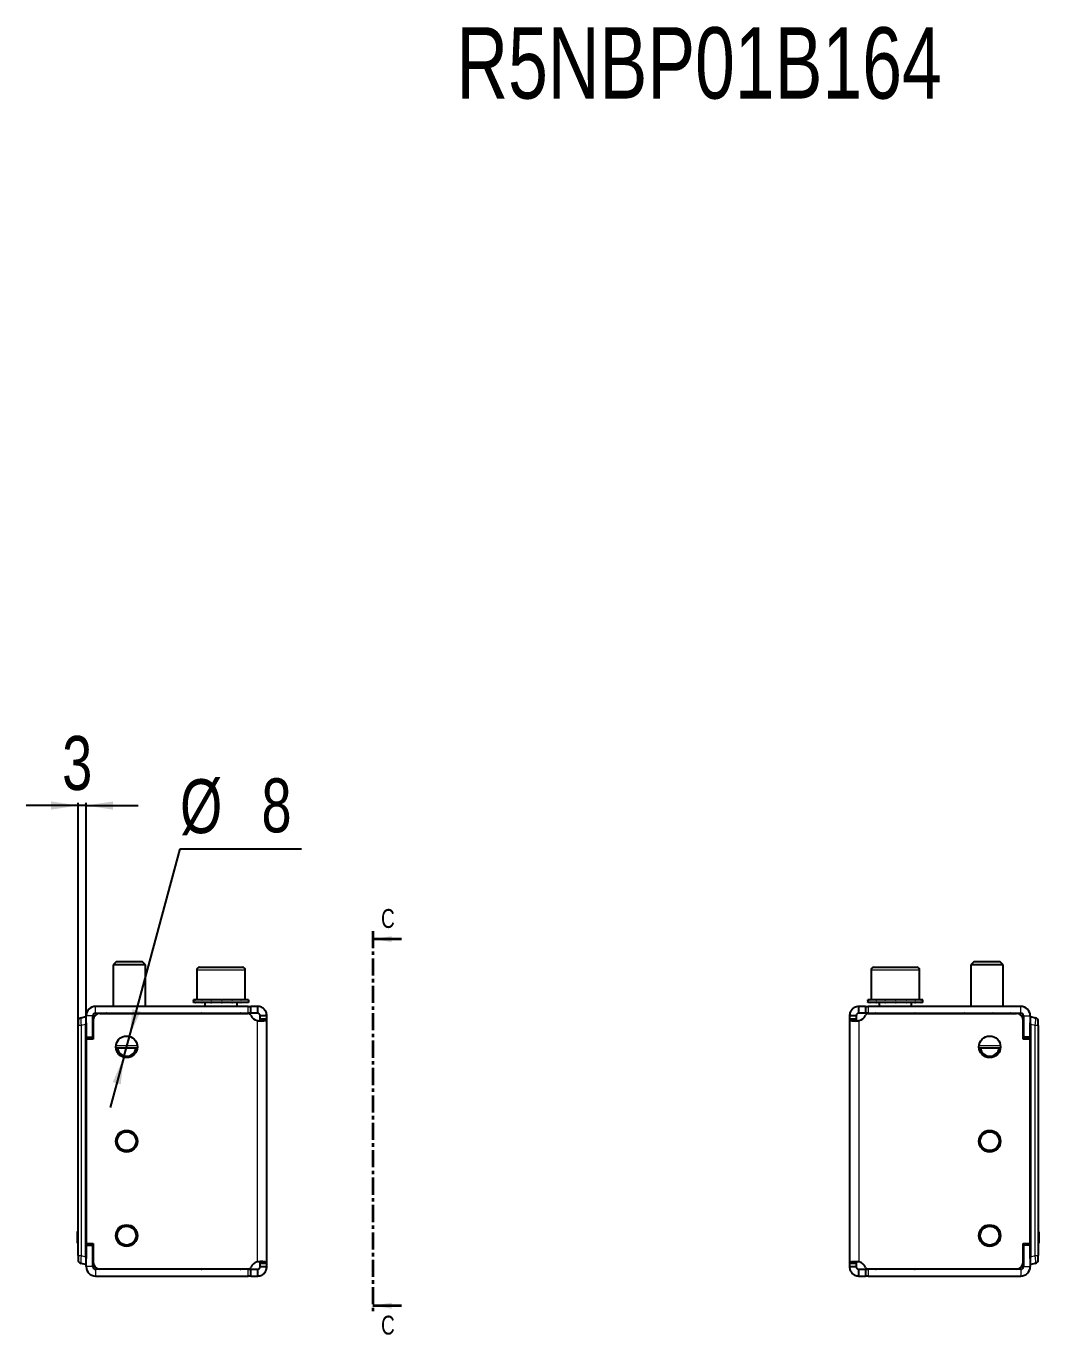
# Model space of a CAD drawing. Header units: millimetres. Extents: x -438 to 5180, y -470 to 658.
# Drawn here: x 1942.8 to 2318.2, y 173.1 to 658.5 of the extents above; entities that cross this region are included whole.
import ezdxf

# ---------------------------------------------------------------- set-up
doc = ezdxf.new("R2010")
doc.units = ezdxf.units.MM
doc.linetypes.add('CENTER', pattern=[10.16, 6.35, -1.27, 1.27, -1.27])
doc.layers.add('FORMAT', color=7, linetype='Continuous')
doc.styles.add('SLDTEXTSTYLE0', font='TXT', dxfattribs={"width": 0.75})
doc.dimstyles.new('SLDDIMSTYLE1', dxfattribs={"dimtxt": 20, "dimasz": 10, "dimexe": 0, "dimexo": 0.0625, "dimgap": 5, "dimtad": 2, "dimdec": 1, "dimrnd": 1e-09, "dimzin": 12, "dimdsep": 46, "dimtxsty": 'SLDTEXTSTYLE0', "dimsah": 1, "dimcen": 0.09, "dimadec": 0, "dimazin": 3, "dimtfac": 1, "dimtmove": 0, "dimatfit": 0, "dimfxl": 0, "dimfrac": 2, "dimtolj": 1, "dimtzin": 12, "dimarcsym": 0})
doc.dimstyles.new('SLDDIMSTYLE2', dxfattribs={"dimtxt": 20, "dimasz": 10, "dimexe": 0, "dimexo": 0.0625, "dimgap": 5, "dimtad": 0, "dimtih": 1, "dimtoh": 1, "dimdec": 1, "dimrnd": 1e-09, "dimzin": 12, "dimdsep": 46, "dimtxsty": 'SLDTEXTSTYLE0', "dimsah": 1, "dimcen": 0, "dimadec": 0, "dimazin": 3, "dimtfac": 1, "dimtmove": 0, "dimatfit": 3, "dimfxl": 0, "dimfrac": 2, "dimtolj": 1, "dimtzin": 12, "dimarcsym": 0})

# ---------------------------------------------------------------- blocks, each defined once
blk = doc.blocks.new('_D_4')
at = {"layer": 'FORMAT'}
for p, q in [((1962.01, 369.45), (1942.77, 369.45)), ((1962.01, 287.86), (1962.01, 370.45)), ((1965.01, 369.45), (1962.01, 369.45)), ((1965.01, 282.86), (1965.01, 370.45)), ((1965.01, 369.45), (1984.24, 369.45))]:
    blk.add_line(p, q, dxfattribs=at)
for points in [[(1962.01, 369.45), (1952.01, 370.99), (1952.01, 367.91)], [(1965.01, 369.45), (1975.01, 367.91), (1975.01, 370.99)]]:
    blk.add_solid(points, dxfattribs=at)
at = {"layer": 'FORMAT', "insert": (1956.12, 395.23), "char_height": 20, "attachment_point": 1, "style": 'SLDTEXTSTYLE0'}
blk.add_mtext('3', dxfattribs=at)
blk = doc.blocks.new('_D_5')
at = {"layer": 'FORMAT'}
for p, q in [((1981.05, 283.81), (1999.85, 353.42)), ((1999.85, 353.42), (2044.79, 353.42)), ((1978.96, 276.09), (1981.05, 283.81)), ((1978.96, 276.09), (1973.95, 257.52))]:
    blk.add_line(p, q, dxfattribs=at)
for points in [[(1981.05, 283.81), (1985.14, 293.06), (1982.17, 293.86)], [(1978.96, 276.09), (1974.87, 266.83), (1977.84, 266.03)]]:
    blk.add_solid(points, dxfattribs=at)
at = {"layer": 'FORMAT', "char_height": 20, "attachment_point": 1, "style": 'SLDTEXTSTYLE0'}
for s, insert in [('%%c', (1999.85, 379.2)), ('8', (2030.01, 379.51))]:
    blk.add_mtext(s, dxfattribs=dict(at, insert=insert))

msp = doc.modelspace()

# ---------------------------------------------------------------- linework, layer by layer
at = {"color": 7, "linetype": 'CENTER', "lineweight": 35}
msp.add_line((2071.3, 322.91), (2071.3, 180.96), dxfattribs=at)
at = {"color": 7, "linetype": 'Continuous', "lineweight": 35}
for p, q in [((2081.94, 319.91), (2071.3, 319.91)), ((2081.94, 183.96), (2071.3, 183.96))]:
    msp.add_line(p, q, dxfattribs=at)
at = {"color": 7, "linetype": 'Continuous', "lineweight": 25}
for p, q in [((1976.08, 311.45), (1975.01, 310.37)), ((1985.93, 311.45), (1976.08, 311.45)), ((1987.01, 310.37), (1985.93, 311.45)), ((2294.08, 311.45), (2293.01, 310.37)), ((2303.93, 311.45), (2294.08, 311.45)), ((2305.01, 310.37), (2303.93, 311.45)), ((1975.01, 310.37), (1975.01, 294.95)), ((1987.01, 310.37), (1975.01, 310.37)), ((1987.01, 294.95), (1987.01, 310.37)), ((2006.01, 308.45), (2006.01, 297.45)), ((2007.01, 309.45), (2023.01, 309.45)), ((2024.01, 297.45), (2024.01, 308.45)), ((2256.01, 308.45), (2256.01, 297.45)), ((2257.01, 309.45), (2273.01, 309.45)), ((2274.01, 297.45), (2274.01, 308.45)), ((2293.01, 310.37), (2293.01, 294.95)), ((2305.01, 310.37), (2293.01, 310.37)), ((2305.01, 294.95), (2305.01, 310.37)), ((2004.76, 297.45), (2004.76, 296.45)), ((2004.76, 297.45), (2004.76, 297.2)), ((2005.59, 297.45), (2004.76, 297.45)), ((2004.76, 297.45), (2004.76, 297.45)), ((2004.76, 296.45), (2004.76, 296.7)), ((2005.59, 296.45), (2004.76, 296.45)), ((2004.76, 296.45), (2004.76, 296.45)), ((2005.59, 297.45), (2005.69, 297.45)), ((2005.59, 296.45), (2005.69, 296.45)), ((2005.69, 297.45), (2005.69, 297.2)), ((2007.86, 297.45), (2005.69, 297.45)), ((2005.69, 296.45), (2005.69, 296.7)), ((2007.86, 296.45), (2005.69, 296.45)), ((2007.86, 297.45), (2008.04, 297.45)), ((2007.86, 296.45), (2008.04, 296.45)), ((2008.04, 297.45), (2008.04, 297.2)), ((2011.21, 297.45), (2008.04, 297.45)), ((2008.04, 296.45), (2008.04, 296.7)), ((2011.21, 296.45), (2008.04, 296.45)), ((2009.01, 296.45), (2009.01, 294.95)), ((2011.21, 297.45), (2011.45, 297.45)), ((2011.21, 296.45), (2011.45, 296.45)), ((2011.45, 297.45), (2011.45, 297.2)), ((2015.15, 297.45), (2011.45, 297.45)), ((2011.45, 296.45), (2011.45, 296.7)), ((2015.15, 296.45), (2011.45, 296.45)), ((2015.14, 297.45), (2015.4, 297.45)), ((2015.15, 297.45), (2015.22, 297.45)), ((2015.15, 296.45), (2015.3, 296.45)), ((2015.3, 296.45), (2015.4, 296.45)), ((2015.35, 297.45), (2015.4, 297.45)), ((2015.4, 297.45), (2015.4, 297.2)), ((2019.06, 297.45), (2015.4, 297.45)), ((2015.4, 296.45), (2015.4, 296.7)), ((2019.06, 296.45), (2015.4, 296.45)), ((2019.06, 297.45), (2019.29, 297.45)), ((2019.06, 296.45), (2019.29, 296.45)), ((2019.29, 297.45), (2019.29, 297.2)), ((2022.35, 297.45), (2019.29, 297.45)), ((2019.29, 296.45), (2019.29, 296.7)), ((2022.35, 296.45), (2019.29, 296.45)), ((2021.01, 294.95), (2021.01, 296.45)), ((2022.35, 297.45), (2022.52, 297.45)), ((2022.35, 296.45), (2022.52, 296.45)), ((2022.52, 297.45), (2022.52, 297.2)), ((2024.53, 297.45), (2022.52, 297.45)), ((2022.52, 296.45), (2022.52, 296.7)), ((2024.53, 296.45), (2022.52, 296.45)), ((2024.53, 297.45), (2024.62, 297.45)), ((2024.53, 296.45), (2024.62, 296.45)), ((2024.62, 297.45), (2024.62, 297.2)), ((2025.25, 297.45), (2024.62, 297.45)), ((2024.62, 296.45), (2024.62, 296.7)), ((2025.25, 296.45), (2024.62, 296.45)), ((2025.26, 296.45), (2025.26, 297.45)), ((2254.76, 297.45), (2254.76, 296.45)), ((2254.76, 297.45), (2254.76, 297.2)), ((2255.56, 297.45), (2254.76, 297.45)), ((2254.76, 297.45), (2254.76, 297.45)), ((2254.76, 296.45), (2254.76, 296.7)), ((2255.56, 296.45), (2254.76, 296.45)), ((2254.76, 296.45), (2254.76, 296.45)), ((2255.56, 297.45), (2255.65, 297.45)), ((2255.56, 296.45), (2255.65, 296.45)), ((2255.65, 297.45), (2255.65, 297.2)), ((2257.79, 297.45), (2255.65, 297.45)), ((2255.65, 296.45), (2255.65, 296.7)), ((2257.79, 296.45), (2255.65, 296.45)), ((2257.79, 297.45), (2257.97, 297.45)), ((2257.79, 296.45), (2257.97, 296.45)), ((2257.97, 297.45), (2257.97, 297.2)), ((2261.13, 297.45), (2257.97, 297.45)), ((2257.97, 296.45), (2257.97, 296.7)), ((2261.13, 296.45), (2257.97, 296.45)), ((2259.01, 296.45), (2259.01, 294.95)), ((2261.13, 297.45), (2261.36, 297.45)), ((2261.13, 296.45), (2261.36, 296.45)), ((2261.36, 297.45), (2261.36, 297.2)), ((2265.06, 297.45), (2261.36, 297.45)), ((2261.36, 296.45), (2261.36, 296.7)), ((2265.06, 296.45), (2261.36, 296.45)), ((2265.06, 297.45), (2265.14, 297.45)), ((2265.06, 296.45), (2265.23, 296.45)), ((2265.23, 296.45), (2265.31, 296.45)), ((2265.27, 297.45), (2265.31, 297.45)), ((2265.31, 297.45), (2265.31, 297.2)), ((2268.98, 297.45), (2265.31, 297.45)), ((2265.31, 296.45), (2265.31, 296.7)), ((2268.98, 296.45), (2265.31, 296.45)), ((2268.98, 297.45), (2269.2, 297.45)), ((2268.98, 296.45), (2269.2, 296.45)), ((2269.2, 297.45), (2269.2, 297.2)), ((2272.29, 297.45), (2269.2, 297.45)), ((2269.2, 296.45), (2269.2, 296.7)), ((2272.29, 296.45), (2269.2, 296.45)), ((2271.01, 294.95), (2271.01, 296.45)), ((2272.29, 297.45), (2272.46, 297.45)), ((2272.29, 296.45), (2272.46, 296.45)), ((2272.46, 297.45), (2272.46, 297.2)), ((2274.49, 297.45), (2272.46, 297.45)), ((2272.46, 296.45), (2272.46, 296.7)), ((2274.49, 296.45), (2272.46, 296.45)), ((2274.49, 297.45), (2274.59, 297.45)), ((2274.49, 296.45), (2274.59, 296.45)), ((2274.59, 297.45), (2274.59, 297.2)), ((2275.26, 297.45), (2274.59, 297.45)), ((2274.59, 296.45), (2274.59, 296.7)), ((2275.26, 296.45), (2274.59, 296.45)), ((2275.26, 296.45), (2275.26, 297.45)), ((1965.01, 283.5), (1965.01, 291.45)), ((1967.51, 283.5), (1967.51, 291.45)), ((2025.1, 294.95), (1968.51, 294.95)), ((1968.51, 292.45), (2025.1, 292.45)), ((1970.11, 292.35), (2025.08, 292.35)), ((1970.76, 292.45), (1970.76, 292.35)), ((1971.05, 292.45), (1971.05, 292.35)), ((1972.73, 292.45), (1972.73, 292.35)), ((1975.68, 292.45), (1975.68, 292.35)), ((1979.44, 292.45), (1979.44, 292.35)), ((1983.43, 292.45), (1983.43, 292.35)), ((1987.06, 292.45), (1987.06, 292.35)), ((1989.76, 292.45), (1989.76, 292.35)), ((1991.13, 292.45), (1991.13, 292.35)), ((1991.26, 292.35), (1991.26, 292.45)), ((2025.1, 294.95), (2026.1, 294.95)), ((2026.1, 292.45), (2025.1, 292.45)), ((2026.1, 292.45), (2026.1, 294.95)), ((2028.51, 294.95), (2026.1, 294.95)), ((2028.51, 292.45), (2026.1, 292.45)), ((2028.51, 294.95), (2028.51, 292.45)), ((2032.01, 291.45), (2029.51, 291.45)), ((2029.51, 290.23), (2029.51, 291.45)), ((2032.01, 290.23), (2032.01, 291.45)), ((2250.51, 291.45), (2248.01, 291.45)), ((2248.01, 291.45), (2248.01, 290.23)), ((2250.51, 291.45), (2250.51, 290.23)), ((2251.51, 292.45), (2251.26, 292.42)), ((2251.51, 292.45), (2251.51, 294.95)), ((2253.91, 294.95), (2251.51, 294.95)), ((2253.91, 292.45), (2251.51, 292.45)), ((2253.91, 294.95), (2253.91, 292.45)), ((2253.91, 294.95), (2254.91, 294.95)), ((2254.91, 292.45), (2253.91, 292.45)), ((2311.51, 294.95), (2254.91, 294.95)), ((2254.91, 292.45), (2311.51, 292.45)), ((2254.93, 292.35), (2309.91, 292.35)), ((2288.76, 292.45), (2288.76, 292.35)), ((2289.05, 292.45), (2289.05, 292.35)), ((2290.73, 292.45), (2290.73, 292.35)), ((2293.68, 292.45), (2293.68, 292.35)), ((2297.44, 292.45), (2297.44, 292.35)), ((2301.43, 292.45), (2301.43, 292.35)), ((2305.06, 292.45), (2305.06, 292.35)), ((2307.76, 292.45), (2307.76, 292.35)), ((2309.13, 292.45), (2309.13, 292.35)), ((2309.26, 292.35), (2309.26, 292.45)), ((2312.51, 291.45), (2312.51, 283.5)), ((2315.01, 291.45), (2315.01, 283.5)), ((1962.01, 289.3), (1962.01, 287.85)), ((1962.01, 213.4), (1962.01, 287.85)), ((1963.12, 290.74), (1964.81, 291.2)), ((1964.81, 291.2), (1965.01, 291.2)), ((1964.81, 288.3), (1964.81, 202.1)), ((1965.01, 288.92), (1965.01, 201.47)), ((1967.61, 289.85), (1967.61, 282.85)), ((2032.01, 290.23), (2029.51, 290.23)), ((2032.01, 199.67), (2032.01, 290.23)), ((2248.01, 290.23), (2248.01, 199.67)), ((2250.51, 290.23), (2248.01, 290.23)), ((2312.41, 282.85), (2312.41, 289.85)), ((2315.01, 291.2), (2315.21, 291.2)), ((2315.01, 201.47), (2315.01, 288.92)), ((2315.21, 291.2), (2316.89, 290.74)), ((2315.21, 202.1), (2315.21, 288.3)), ((2318.01, 287.85), (2318.01, 289.3)), ((2318.01, 287.85), (2318.01, 213.4)), ((1965.01, 283.5), (1967.51, 283.5)), ((1965.01, 207.05), (1965.01, 282.85)), ((1967.61, 282.85), (1965.01, 282.85)), ((1967.61, 284.43), (1967.51, 284.21)), ((2312.41, 284.43), (2312.51, 284.21)), ((2315.01, 282.85), (2312.41, 282.85)), ((2315.01, 283.5), (2312.51, 283.5)), ((2315.01, 282.85), (2315.01, 207.05)), ((1983.97, 279.45), (1976.04, 279.45)), ((2303.97, 279.45), (2296.04, 279.45)), ((1961.81, 211.45), (1962.01, 211.45)), ((1961.81, 211.1), (1962.01, 211.1)), ((1961.81, 210.38), (1961.81, 211.1)), ((1961.81, 210.38), (1962.01, 210.38)), ((1961.81, 209.43), (1961.81, 209.54)), ((1962.01, 205.2), (1962.01, 213.4)), ((2318.01, 213.4), (2318.01, 205.2)), ((2318.21, 211.45), (2318.01, 211.45)), ((2318.21, 211.42), (2318.01, 211.42)), ((2318.21, 211.4), (2318.01, 211.4)), ((2318.21, 210.96), (2318.21, 207.64)), ((1961.81, 207.97), (1962.01, 207.97)), ((1961.81, 207.43), (1961.81, 207.97)), ((1961.81, 207.43), (1962.01, 207.43)), ((1961.81, 207.14), (1962.01, 207.14)), ((1962.01, 202.55), (1962.01, 205.2)), ((1965.01, 207.05), (1967.61, 207.05)), ((1965.01, 206.4), (1967.51, 206.4)), ((1965.01, 198.45), (1965.01, 206.4)), ((1967.51, 198.45), (1967.51, 206.4)), ((1967.61, 205.97), (1967.51, 206.18)), ((1967.61, 207.05), (1967.61, 200.05)), ((2312.41, 207.05), (2315.01, 207.05)), ((2312.41, 200.05), (2312.41, 207.05)), ((2312.41, 205.97), (2312.51, 206.18)), ((2315.01, 206.4), (2312.51, 206.4)), ((2312.51, 206.4), (2312.51, 198.45)), ((2315.01, 206.4), (2315.01, 198.45)), ((2318.21, 207.2), (2318.01, 207.2)), ((2318.21, 207.14), (2318.01, 207.14)), ((2318.01, 205.2), (2318.01, 202.55)), ((1962.01, 202.55), (1962.01, 201.1)), ((1964.81, 199.2), (1963.12, 199.65)), ((1965.01, 199.2), (1964.81, 199.2)), ((2029.51, 199.67), (2032.01, 199.67)), ((2029.51, 198.45), (2029.51, 199.67)), ((2032.01, 198.45), (2032.01, 199.67)), ((2248.01, 199.67), (2250.51, 199.67)), ((2248.01, 199.67), (2248.01, 198.45)), ((2250.51, 199.67), (2250.51, 198.45)), ((2315.21, 199.2), (2315.01, 199.2)), ((2316.89, 199.65), (2315.21, 199.2)), ((2318.01, 201.1), (2318.01, 202.55)), ((2025.1, 197.45), (1968.51, 197.45)), ((1968.51, 194.95), (2025.1, 194.95)), ((2025.08, 197.55), (1970.11, 197.55)), ((2025.1, 197.45), (2026.1, 197.45)), ((2026.1, 194.95), (2025.1, 194.95)), ((2026.1, 194.95), (2026.1, 197.45)), ((2026.1, 197.45), (2028.51, 197.45)), ((2026.1, 194.95), (2028.51, 194.95)), ((2028.51, 197.45), (2028.76, 197.48)), ((2028.51, 197.45), (2028.51, 194.95)), ((2029.51, 198.45), (2032.01, 198.45)), ((2248.01, 198.45), (2250.51, 198.45)), ((2251.51, 194.95), (2251.51, 197.45)), ((2251.51, 197.45), (2253.91, 197.45)), ((2251.51, 194.95), (2253.91, 194.95)), ((2253.91, 197.45), (2253.91, 194.95)), ((2253.91, 197.45), (2254.91, 197.45)), ((2254.91, 194.95), (2253.91, 194.95)), ((2311.51, 197.45), (2254.91, 197.45)), ((2254.91, 194.95), (2311.51, 194.95)), ((2309.91, 197.55), (2254.93, 197.55))]:
    msp.add_line(p, q, dxfattribs=at)
at = {"color": 8, "linetype": 'Continuous', "lineweight": 18}
for p, q in [((2024.01, 308.45), (2006.01, 308.45)), ((2274.01, 308.45), (2256.01, 308.45)), ((1967.51, 291.45), (1965.01, 291.45)), ((1968.51, 292.45), (1968.51, 294.95)), ((2025.1, 292.45), (2025.1, 294.95)), ((2254.91, 294.95), (2254.91, 292.45)), ((2311.51, 292.45), (2311.51, 294.95)), ((2312.51, 291.45), (2315.01, 291.45)), ((1963.12, 287.85), (1962.01, 287.85)), ((1964.81, 288.3), (1963.12, 287.85)), ((1963.12, 287.85), (1963.12, 202.55)), ((2028.51, 200.22), (2028.51, 289.67)), ((2251.51, 289.67), (2251.51, 200.22)), ((2316.89, 287.85), (2315.21, 288.3)), ((2316.89, 202.55), (2316.89, 287.85)), ((2318.01, 287.85), (2316.89, 287.85)), ((1965.2, 283.5), (1965.2, 282.85)), ((2314.81, 282.85), (2314.81, 283.5)), ((1976.04, 280.45), (1983.97, 280.45)), ((2296.04, 280.45), (2303.97, 280.45)), ((1961.81, 209.25), (1962.01, 209.25)), ((2318.21, 210.96), (2318.01, 210.96)), ((1965.2, 207.05), (1965.2, 206.4)), ((2314.81, 206.4), (2314.81, 207.05)), ((2318.21, 207.64), (2318.01, 207.64)), ((1962.01, 202.55), (1963.12, 202.55)), ((1963.12, 202.55), (1964.81, 202.1)), ((2315.21, 202.1), (2316.89, 202.55)), ((2316.89, 202.55), (2318.01, 202.55)), ((1967.51, 198.45), (1965.01, 198.45)), ((1968.51, 197.45), (1968.51, 194.95)), ((2025.1, 194.95), (2025.1, 197.45)), ((2254.91, 197.45), (2254.91, 194.95)), ((2311.51, 197.45), (2311.51, 194.95)), ((2312.51, 198.45), (2315.01, 198.45))]:
    msp.add_line(p, q, dxfattribs=at)
at = {"color": 7, "linetype": 'Continuous', "lineweight": 25}
for centre, radius in [((1980.01, 279.95), 4), ((2300.01, 279.95), 4), ((1980.01, 244.95), 4), ((1980.01, 244.95), 3.5), ((2300.01, 244.95), 4), ((2300.01, 244.95), 3.5), ((1980.01, 209.95), 4), ((2300.01, 209.95), 4), ((1980.01, 209.95), 3.5), ((2300.01, 209.95), 3.5)]:
    msp.add_circle(centre, radius, dxfattribs=at)
for centre, radius, start, end in [((2007.01, 308.45), 1, 90, 180), ((2023.01, 308.45), 1, 0, 90), ((2257.01, 308.45), 1, 90, 180), ((2273.01, 308.45), 1, 0, 90), ((1968.51, 291.45), 3.5, 90, 180), ((1968.51, 291.45), 1, 90, 180), ((1970.11, 289.85), 2.5, 90, 180), ((2007.66, 292.1), 0.35, 45.5847, 90), ((2022.36, 292.1), 0.35, 90, 134.4153), ((2025.08, 291.35), 1, 22.8854, 90), ((2029.23, 293.1), 3.5, 202.8854, 258.1052), ((2250.78, 293.1), 3.5, 281.8948, 337.1146), ((2254.93, 291.35), 1, 90, 157.1146), ((2257.66, 292.1), 0.35, 45.5847, 90), ((2272.36, 292.1), 0.35, 90, 134.4153), ((2309.91, 289.85), 2.5, 360, 90), ((2311.51, 291.45), 3.5, 0, 90), ((2311.51, 291.45), 1, 0, 90), ((1963.51, 289.3), 1.5, 105, 180), ((2316.51, 289.3), 1.5, 0, 75), ((1980.01, 279.95), 3.5, 188.2132, 351.7868), ((2300.01, 279.95), 3.5, 188.2132, 351.7868), ((1963.51, 201.1), 1.5, 180, 255), ((1970.11, 200.05), 2.5, 180, 270), ((2029.23, 196.8), 3.5, 101.8948, 157.1146), ((2250.78, 196.8), 3.5, 22.8854, 78.1052), ((2309.91, 200.05), 2.5, 270, 0), ((2316.51, 201.1), 1.5, 285, 0), ((1968.51, 198.45), 3.5, 180, 270), ((1968.51, 198.45), 1, 180, 270), ((2007.66, 197.8), 0.35, 270, 314.4153), ((2022.36, 197.8), 0.35, 225.5847, 270), ((2025.08, 198.55), 1, 270, 337.1146), ((2254.93, 198.55), 1, 202.8854, 270), ((2257.66, 197.8), 0.35, 270, 314.4153), ((2272.36, 197.8), 0.35, 225.5847, 270), ((2311.51, 198.45), 3.5, 270, 360), ((2311.51, 198.45), 1, 270, 360)]:
    msp.add_arc(centre, radius, start, end, dxfattribs=at)
at = {"color": 8, "linetype": 'Continuous', "lineweight": 18}
for centre, major_axis, start_param, end_param in [((1963.51, 287.74), (-0.38, 3), 0.016741, 1.520499), ((2316.51, 287.74), (0.38, 3), 4.762686, 6.266445), ((1963.51, 202.65), (0.38, 3), 1.621093, 3.124852), ((2316.51, 202.65), (-0.38, 3), 3.158333, 4.662092)]:
    msp.add_ellipse(centre, major_axis=major_axis, ratio=0.123038, start_param=start_param, end_param=end_param, dxfattribs=at)
at = {"color": 7, "linetype": 'Continuous', "lineweight": 25}
for centre, major_axis, start_param, end_param in [((1976.4, 291.2), (-11.57, -3.1), 6.030113, 6.216148), ((2303.61, 291.2), (11.57, -3.1), 0.067037, 0.253072), ((1976.4, 199.2), (-11.57, 3.1), 0.067037, 0.253072), ((2303.61, 199.2), (11.57, 3.1), 6.030113, 6.216148)]:
    msp.add_ellipse(centre, major_axis=major_axis, ratio=0.250563, start_param=start_param, end_param=end_param, dxfattribs=at)
for points, knots in [([(2004.76, 297.2), (2004.76, 297.24), (2004.76, 297.3), (2004.76, 297.38), (2004.76, 297.43), (2004.76, 297.45)], [0, 0, 0, 0, 0.499981, 0.749988, 1, 1, 1, 1]), ([(2004.76, 296.45), (2004.76, 296.47), (2004.76, 296.51), (2004.76, 296.59), (2004.76, 296.66), (2004.76, 296.7)], [0, 0, 0, 0, 0.2501401, 0.5002802, 1, 1, 1, 1]), ([(2005.69, 297.2), (2005.67, 297.24), (2005.65, 297.3), (2005.61, 297.38), (2005.6, 297.43), (2005.59, 297.45)], [0, 0, 0, 0, 0.499981, 0.749988, 1, 1, 1, 1]), ([(2005.59, 296.45), (2005.6, 296.47), (2005.61, 296.51), (2005.65, 296.59), (2005.67, 296.66), (2005.69, 296.7)], [0, 0, 0, 0, 0.25014, 0.50028, 1, 1, 1, 1]), ([(2008.04, 297.2), (2008.01, 297.24), (2007.96, 297.3), (2007.9, 297.38), (2007.87, 297.43), (2007.86, 297.45)], [0, 0, 0, 0, 0.499981, 0.749988, 1, 1, 1, 1]), ([(2007.86, 296.45), (2007.87, 296.47), (2007.9, 296.51), (2007.96, 296.59), (2008.01, 296.66), (2008.04, 296.7)], [0, 0, 0, 0, 0.25014, 0.50028, 1, 1, 1, 1]), ([(2011.45, 297.2), (2011.41, 297.24), (2011.35, 297.3), (2011.27, 297.38), (2011.23, 297.43), (2011.21, 297.45)], [0, 0, 0, 0, 0.499981, 0.749988, 1, 1, 1, 1]), ([(2011.21, 296.45), (2011.23, 296.47), (2011.27, 296.51), (2011.35, 296.59), (2011.41, 296.66), (2011.45, 296.7)], [0, 0, 0, 0, 0.25014, 0.50028, 1, 1, 1, 1]), ([(2015.4, 297.2), (2015.35, 297.24), (2015.29, 297.3), (2015.21, 297.38), (2015.17, 297.43), (2015.15, 297.45)], [0, 0, 0, 0, 0.499981, 0.749988, 1, 1, 1, 1]), ([(2015.15, 296.45), (2015.17, 296.47), (2015.21, 296.51), (2015.29, 296.59), (2015.35, 296.66), (2015.4, 296.7)], [0, 0, 0, 0, 0.25014, 0.50028, 1, 1, 1, 1]), ([(2015.4, 297.2), (2015.38, 297.27), (2015.35, 297.4), (2015.31, 297.43), (2015.3, 297.45)], [0, 0, 0, 0, 0.561794, 1, 1, 1, 1]), ([(2015.4, 296.7), (2015.38, 296.62), (2015.35, 296.49), (2015.31, 296.46), (2015.3, 296.45)], [0, 0, 0, 0, 0.561794, 1, 1, 1, 1]), ([(2019.29, 297.2), (2019.25, 297.24), (2019.19, 297.3), (2019.11, 297.38), (2019.08, 297.43), (2019.06, 297.45)], [0, 0, 0, 0, 0.499981, 0.749988, 1, 1, 1, 1]), ([(2019.06, 296.45), (2019.08, 296.47), (2019.11, 296.51), (2019.19, 296.59), (2019.25, 296.66), (2019.29, 296.7)], [0, 0, 0, 0, 0.25014, 0.50028, 1, 1, 1, 1]), ([(2022.52, 297.2), (2022.5, 297.24), (2022.45, 297.3), (2022.4, 297.38), (2022.37, 297.43), (2022.35, 297.45)], [0, 0, 0, 0, 0.499981, 0.749988, 1, 1, 1, 1]), ([(2022.35, 296.45), (2022.37, 296.47), (2022.4, 296.51), (2022.45, 296.59), (2022.5, 296.66), (2022.52, 296.7)], [0, 0, 0, 0, 0.25014, 0.50028, 1, 1, 1, 1]), ([(2024.62, 297.2), (2024.6, 297.24), (2024.58, 297.3), (2024.55, 297.38), (2024.54, 297.43), (2024.53, 297.45)], [0, 0, 0, 0, 0.4999808, 0.7499881, 1, 1, 1, 1]), ([(2024.53, 296.45), (2024.54, 296.47), (2024.55, 296.51), (2024.58, 296.59), (2024.6, 296.66), (2024.62, 296.7)], [0, 0, 0, 0, 0.2501401, 0.5002802, 1, 1, 1, 1]), ([(2254.76, 297.2), (2254.76, 297.24), (2254.76, 297.3), (2254.76, 297.38), (2254.76, 297.43), (2254.76, 297.45)], [0, 0, 0, 0, 0.4999808, 0.7499881, 1, 1, 1, 1]), ([(2254.76, 296.45), (2254.76, 296.47), (2254.76, 296.51), (2254.76, 296.59), (2254.76, 296.66), (2254.76, 296.7)], [0, 0, 0, 0, 0.25014, 0.50028, 1, 1, 1, 1]), ([(2255.65, 297.2), (2255.64, 297.24), (2255.61, 297.3), (2255.58, 297.38), (2255.56, 297.43), (2255.56, 297.45)], [0, 0, 0, 0, 0.499981, 0.749988, 1, 1, 1, 1]), ([(2255.56, 296.45), (2255.56, 296.47), (2255.58, 296.51), (2255.61, 296.59), (2255.64, 296.66), (2255.65, 296.7)], [0, 0, 0, 0, 0.25014, 0.50028, 1, 1, 1, 1]), ([(2257.97, 297.2), (2257.94, 297.24), (2257.9, 297.3), (2257.84, 297.38), (2257.81, 297.43), (2257.79, 297.45)], [0, 0, 0, 0, 0.499981, 0.749988, 1, 1, 1, 1]), ([(2257.79, 296.45), (2257.81, 296.47), (2257.84, 296.51), (2257.9, 296.59), (2257.94, 296.66), (2257.97, 296.7)], [0, 0, 0, 0, 0.25014, 0.50028, 1, 1, 1, 1]), ([(2261.36, 297.2), (2261.32, 297.24), (2261.27, 297.3), (2261.19, 297.38), (2261.15, 297.43), (2261.13, 297.45)], [0, 0, 0, 0, 0.499981, 0.749988, 1, 1, 1, 1]), ([(2261.13, 296.45), (2261.15, 296.47), (2261.19, 296.51), (2261.27, 296.59), (2261.32, 296.66), (2261.36, 296.7)], [0, 0, 0, 0, 0.25014, 0.50028, 1, 1, 1, 1]), ([(2265.31, 297.2), (2265.27, 297.24), (2265.2, 297.3), (2265.12, 297.38), (2265.08, 297.43), (2265.06, 297.45)], [0, 0, 0, 0, 0.499981, 0.749988, 1, 1, 1, 1]), ([(2265.06, 296.45), (2265.08, 296.47), (2265.12, 296.51), (2265.2, 296.59), (2265.27, 296.66), (2265.31, 296.7)], [0, 0, 0, 0, 0.25014, 0.50028, 1, 1, 1, 1]), ([(2265.31, 297.2), (2265.29, 297.27), (2265.27, 297.4), (2265.24, 297.43), (2265.23, 297.45)], [0, 0, 0, 0, 0.561794, 1, 1, 1, 1]), ([(2265.31, 296.7), (2265.29, 296.62), (2265.27, 296.49), (2265.24, 296.46), (2265.23, 296.45)], [0, 0, 0, 0, 0.561794, 1, 1, 1, 1]), ([(2269.2, 297.2), (2269.17, 297.24), (2269.11, 297.3), (2269.03, 297.38), (2268.99, 297.43), (2268.98, 297.45)], [0, 0, 0, 0, 0.499981, 0.749988, 1, 1, 1, 1]), ([(2268.98, 296.45), (2268.99, 296.47), (2269.03, 296.51), (2269.11, 296.59), (2269.17, 296.66), (2269.2, 296.7)], [0, 0, 0, 0, 0.25014, 0.50028, 1, 1, 1, 1]), ([(2272.46, 297.2), (2272.43, 297.24), (2272.39, 297.3), (2272.33, 297.38), (2272.3, 297.43), (2272.29, 297.45)], [0, 0, 0, 0, 0.4999808, 0.7499881, 1, 1, 1, 1]), ([(2272.29, 296.45), (2272.3, 296.47), (2272.33, 296.51), (2272.39, 296.59), (2272.43, 296.66), (2272.46, 296.7)], [0, 0, 0, 0, 0.25014, 0.50028, 1, 1, 1, 1]), ([(2274.59, 297.2), (2274.57, 297.24), (2274.55, 297.3), (2274.52, 297.38), (2274.5, 297.43), (2274.49, 297.45)], [0, 0, 0, 0, 0.499981, 0.749988, 1, 1, 1, 1]), ([(2274.49, 296.45), (2274.5, 296.47), (2274.52, 296.51), (2274.55, 296.59), (2274.57, 296.66), (2274.59, 296.7)], [0, 0, 0, 0, 0.25014, 0.50028, 1, 1, 1, 1]), ([(1971.01, 292.35), (1971.01, 292.36), (1971, 292.39), (1971, 292.43), (1970.99, 292.45)], [0, 0, 0, 0, 0.374848, 1, 1, 1, 1]), ([(1972.65, 292.35), (1972.64, 292.36), (1972.62, 292.39), (1972.6, 292.43), (1972.59, 292.45)], [0, 0, 0, 0, 0.374848, 1, 1, 1, 1]), ([(1975.55, 292.35), (1975.54, 292.36), (1975.52, 292.39), (1975.49, 292.43), (1975.47, 292.45)], [0, 0, 0, 0, 0.374848, 1, 1, 1, 1]), ([(1979.29, 292.35), (1979.28, 292.36), (1979.25, 292.39), (1979.21, 292.43), (1979.19, 292.45)], [0, 0, 0, 0, 0.374848, 1, 1, 1, 1]), ([(1983.29, 292.35), (1983.28, 292.36), (1983.24, 292.39), (1983.21, 292.43), (1983.19, 292.45)], [0, 0, 0, 0, 0.374848, 1, 1, 1, 1]), ([(1986.94, 292.35), (1986.93, 292.36), (1986.9, 292.39), (1986.87, 292.43), (1986.86, 292.45)], [0, 0, 0, 0, 0.374848, 1, 1, 1, 1]), ([(1989.69, 292.35), (1989.68, 292.36), (1989.66, 292.39), (1989.64, 292.43), (1989.63, 292.45)], [0, 0, 0, 0, 0.374848, 1, 1, 1, 1]), ([(1991.11, 292.35), (1991.11, 292.36), (1991.1, 292.39), (1991.1, 292.43), (1991.09, 292.45)], [0, 0, 0, 0, 0.374848, 1, 1, 1, 1]), ([(2032.01, 291.45), (2031.99, 291.71), (2031.96, 292.2), (2031.67, 293.02), (2031.21, 293.73), (2030.58, 294.29), (2029.97, 294.65), (2029.26, 294.9), (2028.76, 294.93), (2028.51, 294.95)], [0, 0, 0, 0, 0.144067, 0.271276, 0.474907, 0.597997, 0.726338, 0.860245, 1, 1, 1, 1]), ([(2029.51, 291.45), (2029.49, 291.59), (2029.47, 291.78), (2029.34, 292), (2029.24, 292.14), (2029.1, 292.26), (2028.92, 292.36), (2028.72, 292.43), (2028.58, 292.44), (2028.51, 292.45)], [0, 0, 0, 0, 0.294103, 0.406373, 0.497014, 0.611853, 0.731691, 0.860101, 1, 1, 1, 1]), ([(2251.51, 294.95), (2251.21, 294.93), (2250.66, 294.89), (2249.76, 294.53), (2248.87, 293.86), (2248.15, 292.76), (2248.05, 291.89), (2248.01, 291.45)], [0, 0, 0, 0, 0.16069, 0.301312, 0.521951, 0.753573, 1, 1, 1, 1]), ([(2251.51, 292.45), (2251.42, 292.44), (2251.27, 292.43), (2251.06, 292.35), (2250.89, 292.25), (2250.76, 292.12), (2250.65, 291.98), (2250.53, 291.75), (2250.52, 291.57), (2250.51, 291.45)], [0, 0, 0, 0, 0.1567865, 0.2908092, 0.4035006, 0.4972984, 0.6071328, 0.7261813, 1, 1, 1, 1]), ([(2289.01, 292.35), (2289.01, 292.36), (2289, 292.39), (2289, 292.43), (2288.99, 292.45)], [0, 0, 0, 0, 0.374848, 1, 1, 1, 1]), ([(2290.65, 292.35), (2290.64, 292.36), (2290.62, 292.39), (2290.6, 292.43), (2290.59, 292.45)], [0, 0, 0, 0, 0.374848, 1, 1, 1, 1]), ([(2293.55, 292.35), (2293.54, 292.36), (2293.52, 292.39), (2293.49, 292.43), (2293.47, 292.45)], [0, 0, 0, 0, 0.374848, 1, 1, 1, 1]), ([(2297.29, 292.35), (2297.28, 292.36), (2297.25, 292.39), (2297.21, 292.43), (2297.19, 292.45)], [0, 0, 0, 0, 0.374848, 1, 1, 1, 1]), ([(2301.29, 292.35), (2301.28, 292.36), (2301.24, 292.39), (2301.21, 292.43), (2301.19, 292.45)], [0, 0, 0, 0, 0.374848, 1, 1, 1, 1]), ([(2304.94, 292.35), (2304.93, 292.36), (2304.9, 292.39), (2304.87, 292.43), (2304.86, 292.45)], [0, 0, 0, 0, 0.374848, 1, 1, 1, 1]), ([(2307.69, 292.35), (2307.68, 292.36), (2307.66, 292.39), (2307.64, 292.43), (2307.63, 292.45)], [0, 0, 0, 0, 0.374848, 1, 1, 1, 1]), ([(2309.11, 292.35), (2309.11, 292.36), (2309.1, 292.39), (2309.1, 292.43), (2309.09, 292.45)], [0, 0, 0, 0, 0.374848, 1, 1, 1, 1]), ([(2028.51, 289.67), (2028.82, 289.66), (2029.41, 289.63), (2030.36, 289.61), (2031.22, 289.65), (2031.88, 289.87), (2031.96, 290.1), (2032.01, 290.23)], [0, 0, 0, 0, 0.17084, 0.319217, 0.548103, 0.767822, 1, 1, 1, 1]), ([(2028.51, 289.67), (2028.6, 289.66), (2028.76, 289.63), (2028.98, 289.62), (2029.15, 289.63), (2029.28, 289.68), (2029.38, 289.77), (2029.48, 289.94), (2029.5, 290.11), (2029.51, 290.23)], [0, 0, 0, 0, 0.154359, 0.287283, 0.400435, 0.496544, 0.604314, 0.723151, 1, 1, 1, 1]), ([(2248.01, 290.23), (2248.06, 290.1), (2248.15, 289.88), (2248.71, 289.69), (2249.31, 289.62), (2249.95, 289.6), (2250.69, 289.61), (2251.23, 289.65), (2251.51, 289.67)], [0, 0, 0, 0, 0.254149, 0.448213, 0.574908, 0.708872, 0.850468, 1, 1, 1, 1]), ([(2250.51, 290.23), (2250.52, 290.1), (2250.54, 289.9), (2250.69, 289.69), (2250.82, 289.65), (2250.87, 289.63)], [0, 0, 0, 0, 0.488232, 0.819706, 1, 1, 1, 1]), ([(1961.81, 211.1), (1961.81, 211.21), (1961.81, 211.42), (1961.81, 211.44), (1961.81, 211.45)], [0, 0, 0, 0, 0.5368, 1, 1, 1, 1]), ([(1961.81, 209.25), (1961.81, 209.42), (1961.81, 209.75), (1961.81, 210.17), (1961.81, 210.36), (1961.81, 210.45)], [0, 0, 0, 0, 0.346986, 0.702168, 1, 1, 1, 1]), ([(1961.81, 208.1), (1961.81, 208.13), (1961.81, 208.26), (1961.81, 208.66), (1961.81, 209.06), (1961.81, 209.25)], [0, 0, 0, 0, 0.136302, 0.576865, 1, 1, 1, 1]), ([(2318.21, 211.4), (2318.21, 211.39), (2318.21, 211.37), (2318.21, 211.26), (2318.21, 211.11), (2318.21, 211.01), (2318.21, 210.96)], [0, 0, 0, 0, 0.281303, 0.555629, 0.773878, 1, 1, 1, 1]), ([(1961.81, 207.14), (1961.81, 207.16), (1961.81, 207.18), (1961.81, 207.36), (1961.81, 207.43)], [0, 0, 0, 0, 0.577653, 1, 1, 1, 1]), ([(2318.21, 207.64), (2318.21, 207.57), (2318.21, 207.44), (2318.21, 207.3), (2318.21, 207.21), (2318.21, 207.2), (2318.21, 207.2)], [0, 0, 0, 0, 0.285197, 0.560428, 0.777044, 1, 1, 1, 1]), ([(2032.01, 199.67), (2031.95, 199.79), (2031.87, 200.01), (2031.3, 200.21), (2030.7, 200.27), (2030.06, 200.3), (2029.32, 200.28), (2028.78, 200.24), (2028.51, 200.22)], [0, 0, 0, 0, 0.254149, 0.448213, 0.574908, 0.708872, 0.850468, 1, 1, 1, 1]), ([(2029.51, 199.67), (2029.49, 199.79), (2029.47, 199.99), (2029.32, 200.2), (2029.19, 200.25), (2029.14, 200.26)], [0, 0, 0, 0, 0.488232, 0.819706, 1, 1, 1, 1]), ([(2251.51, 200.22), (2251.19, 200.24), (2250.6, 200.26), (2249.65, 200.28), (2248.79, 200.24), (2248.13, 200.02), (2248.05, 199.79), (2248.01, 199.67)], [0, 0, 0, 0, 0.17084, 0.319217, 0.548103, 0.767822, 1, 1, 1, 1]), ([(2251.51, 200.22), (2251.42, 200.24), (2251.25, 200.26), (2251.03, 200.28), (2250.86, 200.26), (2250.73, 200.21), (2250.63, 200.13), (2250.53, 199.96), (2250.51, 199.79), (2250.51, 199.67)], [0, 0, 0, 0, 0.154359, 0.287283, 0.400435, 0.496544, 0.604314, 0.723151, 1, 1, 1, 1]), ([(2028.51, 197.45), (2028.59, 197.45), (2028.74, 197.46), (2028.95, 197.55), (2029.12, 197.65), (2029.25, 197.77), (2029.36, 197.91), (2029.48, 198.15), (2029.49, 198.32), (2029.51, 198.45)], [0, 0, 0, 0, 0.1567865, 0.2908092, 0.4035006, 0.4972984, 0.6071328, 0.7261813, 1, 1, 1, 1]), ([(2028.51, 194.95), (2028.8, 194.97), (2029.35, 195.01), (2030.25, 195.36), (2031.14, 196.03), (2031.86, 197.14), (2031.96, 198), (2032.01, 198.45)], [0, 0, 0, 0, 0.16069, 0.301312, 0.521951, 0.753573, 1, 1, 1, 1]), ([(2248.01, 198.45), (2248.02, 198.19), (2248.05, 197.7), (2248.34, 196.87), (2248.8, 196.16), (2249.43, 195.6), (2250.04, 195.24), (2250.75, 195), (2251.25, 194.96), (2251.51, 194.95)], [0, 0, 0, 0, 0.144067, 0.271276, 0.474907, 0.597997, 0.726338, 0.860245, 1, 1, 1, 1]), ([(2250.51, 198.45), (2250.52, 198.31), (2250.54, 198.12), (2250.67, 197.9), (2250.77, 197.76), (2250.91, 197.63), (2251.09, 197.53), (2251.29, 197.46), (2251.43, 197.45), (2251.51, 197.45)], [0, 0, 0, 0, 0.294103, 0.406373, 0.497014, 0.611853, 0.731691, 0.860101, 1, 1, 1, 1])]:
    msp.add_open_spline(points, degree=3, knots=knots, dxfattribs=at)
at = {"color": 7, "linetype": 'Continuous', "lineweight": 35}
for points in [[(2071.3, 319.91), (2078.3, 318.79), (2078.3, 321.03)], [(2071.3, 183.96), (2078.3, 182.84), (2078.3, 185.08)]]:
    msp.add_solid(points, dxfattribs=at)

# ---------------------------------------------------------------- texts
at = {"color": 7, "linetype": 'Continuous', "char_height": 7, "attachment_point": 1, "style": 'SLDTEXTSTYLE0'}
for insert in [(2074.35, 331.06), (2074.35, 180.25)]:
    msp.add_mtext('C', dxfattribs=dict(at, insert=insert))
at = {"layer": 'FORMAT', "insert": (2102.27, 658.1), "char_height": 26.4583, "attachment_point": 1, "style": 'SLDTEXTSTYLE0'}
msp.add_mtext('R5NBP01B164', dxfattribs=at)

# ---------------------------------------------------------------- dimensions: what is measured, and where the dimension line sits
at = {"layer": 'FORMAT'}
dim = msp.add_linear_dim(base=(1962.01, 369.45), p1=(1965.01, 282.85), p2=(1962.01, 287.85), dimstyle='SLDDIMSTYLE1', dxfattribs=at)
dim.commit()
dim.dimension.update_dxf_attribs({"geometry": '_D_4', "text_midpoint": (1963.51, 369.45), "dimtype": 160})
dim = msp.add_diameter_dim_2p(p1=(1981.05, 283.81), p2=(1978.96, 276.09), dimstyle='SLDDIMSTYLE2', dxfattribs=at)
dim.commit()
dim.dimension.update_dxf_attribs({"geometry": '_D_5', "text_midpoint": (2022.32, 369.45), "dimtype": 163})

doc.saveas('drawing.dxf')
